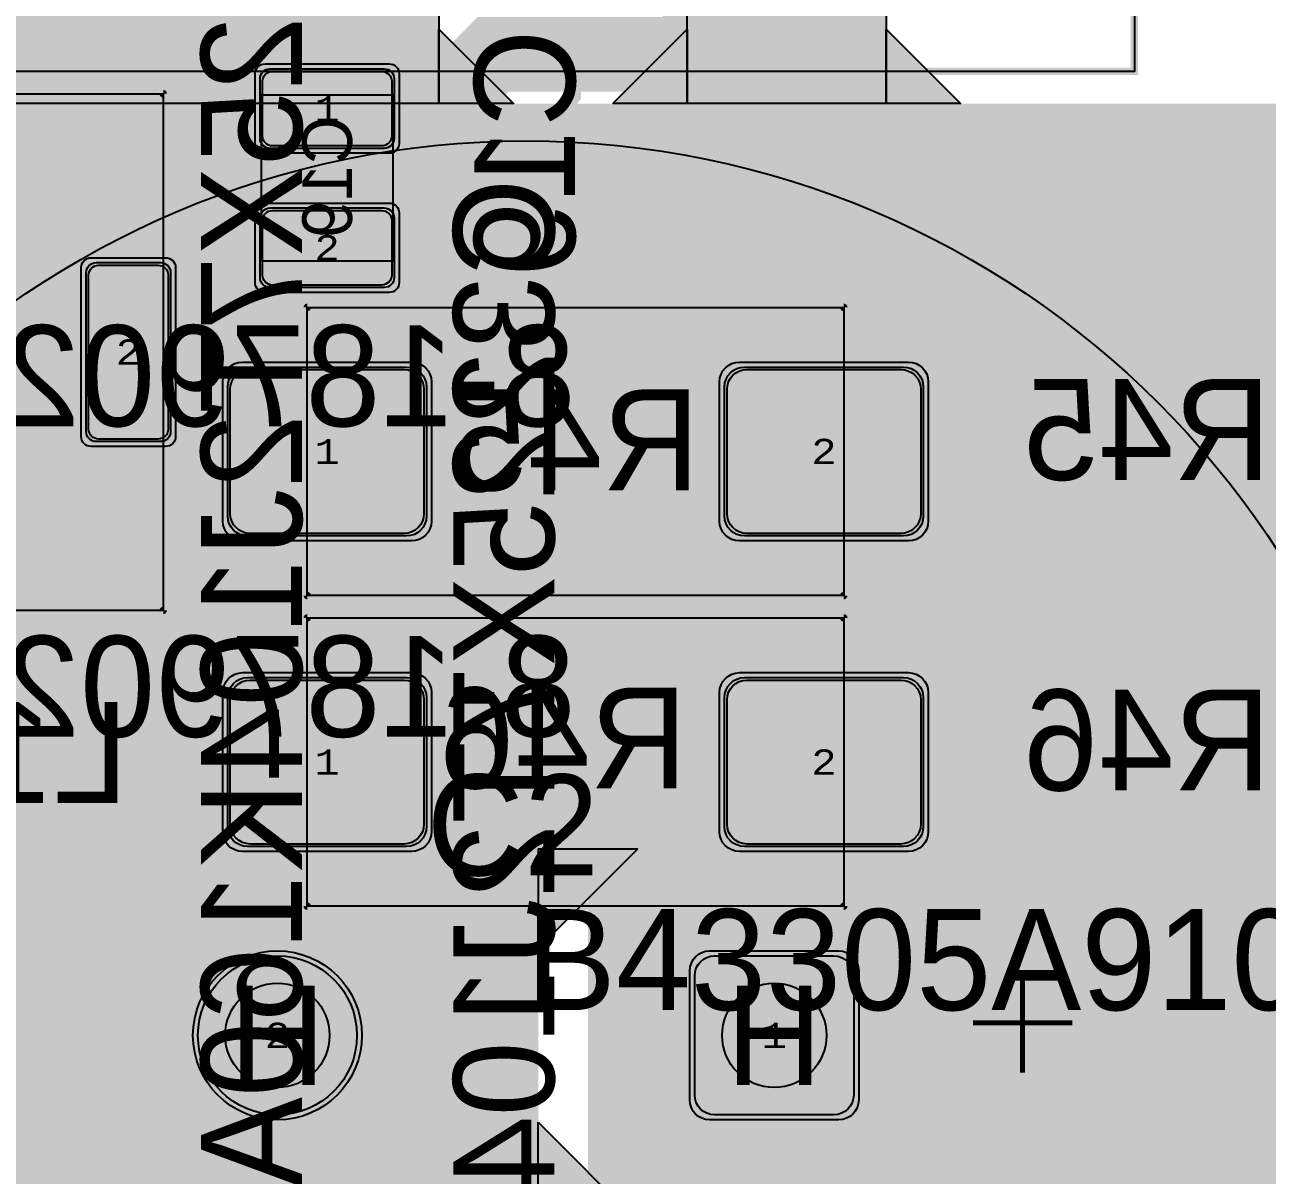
# Model space of a CAD drawing. Extents: x -19 to 284, y -54 to 100.
# Drawn here: x 28.17 to 53.17, y 19.94 to 43.09 of the extents above; entities that cross this region are included whole.
import ezdxf
from ezdxf.enums import TextEntityAlignment as Align

# ---------------------------------------------------------------- set-up
doc = ezdxf.new("R2010")
doc.units = 0
doc.header["$MEASUREMENT"] = 0
for name, color, linetype in [('ASSEMBLY_OUTLINES_BTM', 191, 'CONTINUOUS'), ('ASSEMBLY_OUTLINES_TOP', 102, 'CONTINUOUS'), ('ASSEMBLY_PART_NUMBERS_BTM', 191, 'CONTINUOUS'), ('ASSEMBLY_PART_NUMBERS_TOP', 102, 'CONTINUOUS'), ('ASSEMBLY_REF_DES_BTM', 191, 'CONTINUOUS'), ('ASSEMBLY_REF_DES_TOP', 102, 'CONTINUOUS'), ('DRILL_DRAWING', 21, 'CONTINUOUS'), ('GENERATED_SILKSCREEN_BTM', 255, 'CONTINUOUS'), ('GENERATED_SILKSCREEN_TOP', 140, 'CONTINUOUS'), ('PART_HOLES_LAYER_BOTTOM', 30, 'CONTINUOUS'), ('PART_HOLES_LAYER_TOP', 30, 'CONTINUOUS'), ('PART_PADS_LAYER_BOTTOM', 230, 'CONTINUOUS'), ('PART_PADS_LAYER_TOP', 150, 'CONTINUOUS'), ('PART_PADS_SMD_BTM', 230, 'CONTINUOUS'), ('PIN_NUMBERS_BTM', 8, 'CONTINUOUS'), ('PIN_NUMBERS_TOP', 8, 'CONTINUOUS'), ('PLACEMENT_OUTLINES_BTM', 222, 'CONTINUOUS'), ('PLACEMENT_OUTLINES_TOP', 130, 'CONTINUOUS'), ('PLANE_DATA_LAYER_BOTTOM', 230, 'CONTINUOUS'), ('PLANE_DATA_LAYER_TOP', 150, 'CONTINUOUS'), ('PLANE_SHAPES_LAYER_BOTTOM', 230, 'CONTINUOUS'), ('PLANE_SHAPES_LAYER_TOP', 150, 'CONTINUOUS'), ('SILKSCREEN_OUTLINES_BTM', 211, 'CONTINUOUS'), ('SILKSCREEN_OUTLINES_TOP', 150, 'CONTINUOUS'), ('SILKSCREEN_REF_DES_BTM', 211, 'CONTINUOUS'), ('SOLDERMASK_PADS_BTM', 12, 'CONTINUOUS'), ('SOLDERMASK_PADS_TOP', 180, 'CONTINUOUS'), ('SOLDERPASTE_PADS_BTM', 12, 'CONTINUOUS'), ('TRACES_LAYER_BOTTOM', 230, 'CONTINUOUS'), ('TRACES_LAYER_TOP', 150, 'CONTINUOUS')]:
    doc.layers.add(name, color=color, linetype=linetype)
doc.styles.add('COURIER_NEW', font='COUR.TTF')
doc.styles.add('VERIBEST_GERBER_0', font='txt')

msp = doc.modelspace()

# ---------------------------------------------------------------- hatches: boundary and pattern name
at = {"layer": 'PART_HOLES_LAYER_BOTTOM'}
h = msp.add_hatch(color=256, dxfattribs=at)
edge = h.paths.add_edge_path()
edge.add_arc((33.25, 22.75), 1.05, 0, 360)
h = msp.add_hatch(color=256, dxfattribs=at)
edge = h.paths.add_edge_path()
edge.add_arc((43.25, 22.75), 1.05, 0, 360)
at = {"layer": 'PART_HOLES_LAYER_TOP'}
h = msp.add_hatch(color=256, dxfattribs=at)
edge = h.paths.add_edge_path()
edge.add_arc((33.25, 22.75), 1.05, 0, 360)
h = msp.add_hatch(color=256, dxfattribs=at)
edge = h.paths.add_edge_path()
edge.add_arc((43.25, 22.75), 1.05, 0, 360)
at = {"layer": 'PLANE_DATA_LAYER_BOTTOM'}
h = msp.add_hatch(color=256, dxfattribs=at)
h.paths.add_polyline_path([(59.5, 28.7762, -0.414213562), (59.4238, 28.7), (56.85, 28.7, 0.414213562), (56.15, 28), (56.15, 27.0762, -0.414213562), (56.0738, 27), (56.000004, 27, 0.207684346), (55.999998, 26.999998), (54.500002, 25.500002), (54.5, 25.499996), (54.500002, 13.531565), (54.500002, 13.531564, -0.198909956), (54.477684, 13.477683), (49.522321, 8.522318, -0.198913366), (49.468439, 8.5), (39.500008, 8.5, 0.414213562), (39.5, 8.499992), (39.5, 5.0762, -0.414213562), (39.4238, 5), (16.5762, 5, -0.414213562), (16.5, 5.0762), (16.5, 7.999996), (16.499997, 8.000001), (12.000002, 12.499998, 0.207684346), (11.999996, 12.5), (2.5762, 12.5, -0.414213562), (2.5, 12.5762), (2.500002, 54.46844), (2.500002, 54.468441, -0.198909956), (2.52232, 54.522322), (3, 55.000002), (4.977679, 56.977682, -0.198913366), (5.031561, 57), (39.9238, 57, -0.414213562), (40, 56.9238), (39.999998, 56.53156), (39.999998, 56.531559, -0.198909956), (39.97768, 56.477678), (38.522322, 55.02232, -0.198913366), (38.46844, 55.000002), (8.500004, 55, 0.207684346), (8.499998, 54.999998), (5.000002, 51.500002), (5, 51.499996), (5, 41.500004), (5.000003, 41.499999), (10.97768, 35.522322, -0.198909956), (10.999998, 35.468441), (10.999998, 35.46844), (11, 20.500004), (11.000003, 20.499999), (13.499998, 18.000002, 0.207684346), (13.500004, 18), (17.499996, 18, 0.207684346), (17.500002, 18.000002), (20.499998, 20.999998), (20.5, 21.000004), (20.5, 31.9238, -0.414213562), (20.5762, 32), (28.9238, 32, -0.414213562), (29, 31.9238), (29, 15.000004), (29.000003, 14.999999), (31.499998, 12.500002, 0.207684346), (31.500004, 12.5), (35.999996, 12.5, 0.207684346), (36.000002, 12.500002), (39.499998, 15.999998), (39.5, 16.000004), (39.5, 40.9238, -0.414213562), (39.5762, 41), (59.4238, 41, -0.414213562), (59.5, 40.9238)], flags=0)
h.paths.add_polyline_path([(7.1, 20.3, 0.414213562), (8, 21.2), (8, 23.8, 0.414213562), (7.1, 24.7), (3.9, 24.7, 0.414213562), (3, 23.8), (3, 21.2, 0.414213562), (3.9, 20.3)], flags=0)
h.paths.add_polyline_path([(7.1, 27.3, 0.414213562), (8, 28.2), (8, 30.8, 0.414213562), (7.1, 31.7), (3.9, 31.7, 0.414213562), (3, 30.8), (3, 28.2, 0.414213562), (3.9, 27.3)], flags=0)
h.paths.add_polyline_path([(7.1, 33.8, 0.414213562), (8, 34.7), (8, 37.3, 0.414213562), (7.1, 38.2), (3.9, 38.2, 0.414213562), (3, 37.3), (3, 34.7, 0.414213562), (3.9, 33.8)], flags=0)
h.paths.add_polyline_path([(11.413742, 16.56043, 0.233034355), (12, 17.749999), (12, 17.75, 1), (9, 17.75), (9, 17.749999, 0.233034355), (9.586258, 16.56043, -0.492832038), (9.586258, 16.43957, 0.233034355), (9, 15.250001), (9, 15.25, 1), (12, 15.25), (12, 15.250001, 0.233034355), (11.413742, 16.43957, -0.492832038)], flags=0)
h.paths.add_polyline_path([(18.25, 6.5, -1), (20.75, 6.5, -1)], flags=0)
h.paths.add_polyline_path([(18.25, 9.25, -1), (20.75, 9.25, -1)], flags=0)
h.paths.add_polyline_path([(21.75, 6.5, -1), (24.25, 6.5, -1)], flags=0)
h.paths.add_polyline_path([(21.75, 9.25, -1), (24.25, 9.25, -1)], flags=0)
h.paths.add_polyline_path([(44.45, 20.65, 0.414213562), (45.35, 21.55), (45.35, 23.95, 0.414213562), (44.45, 24.85), (42.05, 24.85, 0.414213562), (41.15, 23.95), (41.15, 21.55, 0.414213562), (42.05, 20.65)], flags=0)
h.paths.add_polyline_path([(45.1, 14.3, 0.414213562), (46, 15.2), (46, 17.8, 0.414213562), (45.1, 18.7), (41.9, 18.7, 0.414213562), (41, 17.8), (41, 15.2, 0.414213562), (41.9, 14.3)], flags=0)
h.paths.add_polyline_path([(45.85, 26.05, 0.414213562), (46.75, 26.95), (46.75, 29.55, 0.414213562), (45.85, 30.45), (42.65, 30.45, 0.414213562), (41.75, 29.55), (41.75, 26.95, 0.414213562), (42.65, 26.05)], flags=0)
h.paths.add_polyline_path([(45.85, 32.3, 0.414213562), (46.75, 33.2), (46.75, 35.8, 0.414213562), (45.85, 36.7), (42.65, 36.7, 0.414213562), (41.75, 35.8), (41.75, 33.2, 0.414213562), (42.65, 32.3)], flags=0)
for points in [[(44.25, 35.7), (44.25, 36.7762)], [(42.75, 34.5), (41.6738, 34.5)], [(45.75, 34.5), (46.8262, 34.5)], [(44.25, 33.3), (44.25, 32.2238)], [(44.25, 29.45), (44.25, 30.5262)], [(42.75, 28.25), (41.6738, 28.25)], [(45.75, 28.25), (46.8262, 28.25)], [(44.25, 27.05), (44.25, 25.9738)], [(43.25, 23.85), (43.25, 24.9262)], [(42.15, 22.75), (41.0738, 22.75)], [(44.35, 22.75), (45.4262, 22.75)], [(43.25, 21.65), (43.25, 20.5738)]]:
    msp.add_hatch(color=256, dxfattribs=at).paths.add_polyline_path(points, is_closed=False, flags=0)
at = {"layer": 'PLANE_DATA_LAYER_TOP'}
h = msp.add_hatch(color=256, dxfattribs=at)
h.paths.add_polyline_path([(85.5, 16.0762, -0.414213562), (85.4238, 16), (55.500004, 16, 0.207684346), (55.499998, 15.999998), (50.000002, 10.500002), (50, 10.499996), (50, 5.5762, -0.414213562), (49.9238, 5.5), (23.951525, 5.5, -0.662846015), (23.896853, 5.629279, 0.195073044), (24.25, 6.5, 1), (21.75, 6.5, 0.195073044), (22.103147, 5.629279, -0.662846015), (22.048475, 5.5), (20.451525, 5.5, -0.662846015), (20.396853, 5.629279, 0.195073044), (20.75, 6.5, 1), (18.25, 6.5, 0.195073044), (18.603147, 5.629279, -0.662846015), (18.548475, 5.5), (15.5762, 5.5, -0.414213562), (15.5, 5.5762), (15.5, 13.999996), (15.499997, 14.000001), (13.52232, 15.977678, -0.198909956), (13.500002, 16.031559), (13.500002, 16.03156), (13.5, 18.499996), (13.499997, 18.500001), (11.000002, 20.999998, 0.207684346), (10.999996, 21), (3.0762, 21, -0.414213562), (3, 21.0762), (3, 44.9238, -0.414213562), (3.0762, 45), (20.4238, 45, -0.414213562), (20.5, 44.9238), (20.5, 43.000004), (20.500003, 42.999999), (21.75, 41.75), (21.999998, 41.500002, 0.207684346), (22.000004, 41.5), (24.999996, 41.5, 0.207684346), (25.000002, 41.500002), (26.499998, 42.999998), (26.5, 43.000004), (26.500002, 55.968439), (26.500002, 55.96844, -0.198909956), (26.52232, 56.022321), (29.499998, 58.999998), (29.5, 59.000004), (29.5, 63.459219, -0.250764891), (29.533932, 63.522621), (30.230803, 63.987201, -0.148068176), (30.273071, 63.999999), (31.15, 64), (31.4238, 64, -0.414213562), (31.5, 63.9238), (31.5, 58.000004), (31.500003, 57.999999), (36.47768, 53.022322, -0.198909956), (36.499998, 52.968441), (36.499998, 52.96844), (36.5, 43.000004), (36.500003, 42.999999), (37.999998, 41.500002, 0.207684346), (38.000004, 41.5), (39.999996, 41.5, 0.207684346), (40.000002, 41.500002), (41.499998, 42.999998), (41.5, 43.000004), (41.500002, 45.96844), (41.500002, 45.968441, -0.198909956), (41.52232, 46.022322), (42.477678, 46.97768, -0.198913366), (42.53156, 46.999998), (44.46844, 46.999998, -0.198913366), (44.522322, 46.97768), (45.47768, 46.022322, -0.198909956), (45.499998, 45.968441), (45.499998, 45.96844), (45.5, 43.000004), (45.500003, 42.999999), (46.999998, 41.500002, 0.207684346), (47.000004, 41.5), (61.4238, 41.5, -0.414213562), (61.5, 41.4238), (61.5, 36.000004), (61.500003, 35.999999), (68.499998, 29.000002, 0.207684346), (68.500004, 29), (85.4238, 29, -0.414213562), (85.5, 28.9238)], flags=0)
h.paths.add_polyline_path([(11.413742, 41.56043, 0.233034355), (12, 42.749999), (12, 42.75, 1), (9, 42.75), (9, 42.749999, 0.233034355), (9.586258, 41.56043, -0.492832038), (9.586258, 41.43957, 0.233034355), (9, 40.250001), (9, 40.25, 1), (12, 40.25), (12, 40.250001, 0.233034355), (11.413742, 41.43957, -0.492832038)], flags=0)
h.paths.add_polyline_path([(18.25, 9.25, -1), (20.75, 9.25, -1)], flags=0)
h.paths.add_polyline_path([(21.75, 9.25, -1), (24.25, 9.25, -1)], flags=0)
h.paths.add_polyline_path([(31.15, 22.75, -1), (35.35, 22.75, -1)], flags=0)
h.paths.add_polyline_path([(42.11, 44.75, -1), (45.01, 44.75, -1)], flags=0)
h.paths.add_polyline_path([(74.499998, 20.999998), (74.5, 21.000004), (74.5, 24.499996), (74.499997, 24.500001), (72.500002, 26.499998, 0.207684346), (72.499996, 26.5), (40.500004, 26.5, 0.207684346), (40.499998, 26.499998), (38.500002, 24.500002), (38.5, 24.499996), (38.5, 21.000004), (38.500003, 20.999999), (40.499998, 19.000002, 0.207684346), (40.500004, 19), (72.499996, 19, 0.207684346), (72.500002, 19.000002)], flags=0)
h.paths.add_polyline_path([(77.9, 22.75, -1), (82.1, 22.75, -1)], flags=0)
for points in [[(33.25, 22.75), (33.25, 24.9262)], [(33.25, 22.75), (31.0738, 22.75)], [(33.25, 22.75), (33.25, 20.5738)], [(33.25, 22.75), (35.4262, 22.75)]]:
    msp.add_hatch(color=256, dxfattribs=at).paths.add_polyline_path(points, is_closed=False, flags=0)
at = {"layer": 'PLANE_SHAPES_LAYER_TOP'}
for points in [[(36.5, 41.5), (26.5, 41.5), (26.5, 56), (33.5, 56), (36.5, 53)], [(45.5, 41.5), (41.5, 41.5), (41.5, 46), (42.5, 47), (44.5, 47), (45.5, 46)], [(36.5, 43), (38, 41.5), (36.5, 41.5)], [(40, 41.5), (41.5, 43), (41.5, 41.5)], [(45.5, 43), (47, 41.5), (45.5, 41.5)], [(38.5, 24.5), (40.5, 26.5), (38.5, 26.5)], [(38.5, 21), (40.5, 19), (38.5, 19)]]:
    msp.add_hatch(color=256, dxfattribs=at).paths.add_polyline_path(points, flags=0)

# ---------------------------------------------------------------- linework, layer by layer
at = {"layer": 'ASSEMBLY_OUTLINES_BTM'}
for points in [[(20.55, 31.3), (20.55, 41.7), (30.95, 41.7), (30.95, 31.3)], [(32.93, 38.33), (32.93, 41.68), (35.57, 41.68), (35.57, 38.33)], [(33.85, 31.6), (33.85, 37.4), (44.65, 37.4), (44.65, 31.6)], [(33.85, 25.35), (33.85, 31.15), (44.65, 31.15), (44.65, 25.35)]]:
    msp.add_lwpolyline(points, close=True, dxfattribs=at)
at = {"layer": 'ASSEMBLY_OUTLINES_TOP'}
msp.add_lwpolyline([(21.5, 42.15), (21.5, 54.85), (50.5, 54.85), (50.5, 42.15)], close=True, dxfattribs=at)
at = {"layer": 'ASSEMBLY_OUTLINES_TOP', "const_width": 0.1}
for points in [[(48.25, 22), (48.25, 24)], [(47.25, 23), (49.25, 23)]]:
    msp.add_lwpolyline(points, dxfattribs=at)
at = {"layer": 'ASSEMBLY_OUTLINES_TOP'}
msp.add_circle((38.25, 22.75), 18, dxfattribs=at)
msp.add_circle((38.25, 22.75), 18, dxfattribs=at)
at = {"layer": 'GENERATED_SILKSCREEN_BTM', "const_width": 0.254}
for points in [[(39.225744, 42.366016), (38.94736, 42.707392), (38.941264, 42.717552), (38.933136, 42.719584), (38.925008, 42.723648), (38.914848, 42.72568), (37.520896, 42.72568), (37.510736, 42.723648), (37.502608, 42.719584), (37.498544, 42.71552), (37.49448, 42.713488), (37.488384, 42.707392), (37.21, 42.366016), (37.207968, 42.35992), (37.205936, 42.353824), (37.203904, 42.351792), (37.201872, 42.343664), (37.201872, 41.65888), (37.203904, 41.64872), (37.205936, 41.644656), (37.207968, 41.63856), (37.21, 41.632464), (37.488384, 41.289056), (37.498544, 41.280928), (37.5148, 41.276864), (37.52496, 41.278896), (37.537152, 41.28296), (37.54528, 41.289056), (37.553408, 41.299216), (37.559504, 41.309376), (37.561536, 41.319536), (37.561536, 41.329696), (37.55544, 41.337824), (37.285184, 41.673104), (37.285184, 42.32944), (37.541216, 42.642368), (38.894528, 42.642368), (39.15056, 42.32944), (39.15056, 41.673104), (38.880304, 41.337824), (38.87624, 41.329696), (38.874208, 41.319536), (38.87624, 41.309376), (38.882336, 41.299216), (38.890464, 41.289056), (38.900624, 41.28296), (38.910784, 41.278896), (38.925008, 41.276864), (38.9372, 41.280928), (38.94736, 41.289056), (39.225744, 41.632464), (39.229808, 41.640592), (39.23184, 41.642624), (39.23184, 41.64872), (39.233872, 41.650752), (39.233872, 41.652784), (39.233872, 41.65888), (39.233872, 42.343664), (39.23184, 42.351792), (39.229808, 42.35992), (39.225744, 42.366016)], [(39.15056, 40.516896), (39.154624, 40.533152), (39.162752, 40.54128), (39.176976, 40.547376), (39.193232, 40.549408), (39.207456, 40.547376), (39.22168, 40.54128), (39.23184, 40.533152), (39.233872, 40.516896), (39.233872, 39.724416), (39.23184, 39.710192), (39.22168, 39.698), (39.207456, 39.691904), (39.193232, 39.689872), (39.176976, 39.691904), (39.162752, 39.698), (39.154624, 39.710192), (39.15056, 39.724416), (39.15056, 40.082048), (37.242512, 40.082048), (37.228288, 40.08408), (37.218128, 40.090176), (37.212032, 40.100336), (37.21, 40.11456), (37.207968, 40.12472), (37.207968, 40.13488), (37.212032, 40.143008), (37.22016, 40.151136), (37.776928, 40.547376), (37.791152, 40.553472), (37.805376, 40.553472), (37.817568, 40.547376), (37.827728, 40.537216), (37.835856, 40.525024), (37.83992, 40.5108), (37.83992, 40.502672), (37.835856, 40.496576), (37.831792, 40.49048), (37.825696, 40.486416), (37.370528, 40.161296), (39.15056, 40.161296), (39.15056, 40.516896)], [(39.225744, 38.60072), (38.94736, 38.942096), (38.9372, 38.952256), (38.925008, 38.954288), (38.910784, 38.952256), (38.89656, 38.944128), (38.8864, 38.936), (38.878272, 38.921776), (38.87624, 38.909584), (38.880304, 38.89536), (39.15056, 38.564144), (39.15056, 37.907808), (38.894528, 37.590816), (38.16504, 37.590816), (38.38856, 37.867168), (38.392624, 37.875296), (38.394656, 37.877328), (38.396688, 37.883424), (38.396688, 37.891552), (38.396688, 38.576336), (38.396688, 38.584464), (38.392624, 38.596656), (38.38856, 38.60072), (38.112208, 38.942096), (38.110176, 38.94616), (38.106112, 38.950224), (38.100016, 38.954288), (38.085792, 38.958352), (38.077664, 38.960384), (37.520896, 38.960384), (37.510736, 38.958352), (37.502608, 38.954288), (37.496512, 38.950224), (37.49448, 38.94616), (37.488384, 38.942096), (37.21, 38.60072), (37.207968, 38.592592), (37.205936, 38.586496), (37.203904, 38.584464), (37.201872, 38.576336), (37.201872, 37.891552), (37.203904, 37.883424), (37.203904, 37.881392), (37.205936, 37.87936), (37.207968, 37.873264), (37.21, 37.865136), (37.488384, 37.52376), (37.498544, 37.517664), (37.506672, 37.515632), (37.512768, 37.511568), (37.520896, 37.509536), (38.914848, 37.509536), (38.920944, 37.511568), (38.935168, 37.515632), (38.939232, 37.517664), (38.94736, 37.52376), (39.225744, 37.865136), (39.229808, 37.875296), (39.23184, 37.877328), (39.23184, 37.881392), (39.233872, 37.885456), (39.233872, 37.887488), (39.233872, 37.891552), (39.233872, 38.576336), (39.23184, 38.584464), (39.229808, 38.592592), (39.225744, 38.60072)], [(37.541216, 38.877072), (38.057344, 38.877072), (38.315408, 38.564144), (38.315408, 37.907808), (38.057344, 37.590816), (37.541216, 37.590816), (37.285184, 37.907808), (37.285184, 38.564144), (37.541216, 38.877072)], [(48.7542, 35.226448), (48.762328, 35.224416), (48.768424, 35.222384), (48.776552, 35.21832), (49.052904, 34.9948), (49.052904, 35.842144), (47.726008, 35.842144), (47.711784, 35.846208), (47.699592, 35.854336), (47.693496, 35.86856), (47.691464, 35.882784), (47.693496, 35.89904), (47.699592, 35.911232), (47.711784, 35.921392), (47.726008, 35.925456), (49.097608, 35.925456), (49.111832, 35.921392), (49.124024, 35.911232), (49.134184, 35.89904), (49.138248, 35.884816), (49.138248, 34.907424), (49.136216, 34.8932), (49.13012, 34.88304), (49.121992, 34.876944), (49.107768, 34.87288), (49.09964, 34.868816), (49.08948, 34.866784), (49.07932, 34.868816), (49.071192, 34.874912), (48.739976, 35.145168), (48.08364, 35.145168), (47.766648, 34.887104), (47.766648, 34.2328), (48.08364, 33.9788), (48.739976, 33.9788), (49.071192, 34.247024), (49.085416, 34.25312), (49.097608, 34.25312), (49.111832, 34.244992), (49.121992, 34.234832), (49.13012, 34.220608), (49.134184, 34.206384), (49.132152, 34.198256), (49.13012, 34.19216), (49.126056, 34.186064), (49.11996, 34.182), (48.776552, 33.901584), (48.770456, 33.89752), (48.762328, 33.89752), (48.7542, 33.893456), (48.069416, 33.893456), (48.065352, 33.893456), (48.061288, 33.895488), (48.059256, 33.895488), (48.055192, 33.89752), (48.051128, 33.89752), (48.043, 33.901584), (47.699592, 34.182), (47.693496, 34.188096), (47.691464, 34.19216), (47.6874, 34.204352), (47.685368, 34.21248), (47.685368, 34.907424), (47.6874, 34.915552), (47.691464, 34.927744), (47.691464, 34.931808), (47.695528, 34.93384), (47.69756, 34.937904), (47.699592, 34.941968), (48.043, 35.21832), (48.05316, 35.222384), (48.061288, 35.224416), (48.069416, 35.226448), (48.7542, 35.226448)], [(50.916248, 34.633104), (49.823032, 35.722256), (49.823032, 34.633104), (50.916248, 34.633104)], [(51.53804, 35.153296), (51.531944, 35.15736), (51.529912, 35.16752), (51.525848, 35.17768), (51.523816, 35.18784), (51.523816, 35.606432), (51.525848, 35.616592), (51.529912, 35.622688), (51.529912, 35.628784), (51.531944, 35.630816), (51.536008, 35.632848), (51.53804, 35.636912), (51.88348, 35.917328), (51.89364, 35.921392), (51.901768, 35.923424), (51.909896, 35.925456), (52.934024, 35.925456), (52.952312, 35.921392), (52.964504, 35.911232), (52.974664, 35.89904), (52.978728, 35.884816), (52.978728, 33.934096), (52.974664, 33.91784), (52.964504, 33.90768), (52.952312, 33.901584), (52.938088, 33.899552), (52.921832, 33.901584), (52.907608, 33.90768), (52.897448, 33.91784), (52.893384, 33.934096), (52.893384, 34.868816), (51.938344, 34.868816), (51.605096, 33.921904), (51.596968, 33.90768), (51.582744, 33.899552), (51.56852, 33.89752), (51.554296, 33.901584), (51.542104, 33.90768), (51.531944, 33.91784), (51.52788, 33.932064), (51.529912, 33.94832), (51.86316, 34.895232), (51.53804, 35.153296)], [(49.823032, 33.934096), (49.821, 33.91784), (49.81084, 33.90768), (49.796616, 33.901584), (49.782392, 33.899552), (49.768168, 33.901584), (49.755976, 33.90768), (49.745816, 33.91784), (49.741752, 33.934096), (49.741752, 34.549792), (49.646248, 34.549792), (49.632024, 34.553856), (49.619832, 34.561984), (49.613736, 34.576208), (49.611704, 34.590432), (49.613736, 34.606688), (49.619832, 34.620912), (49.632024, 34.631072), (49.646248, 34.633104), (49.741752, 34.633104), (49.741752, 35.82792), (49.743784, 35.83808), (49.74988, 35.846208), (49.758008, 35.854336), (49.768168, 35.860432), (49.78036, 35.864496), (49.792552, 35.866528), (49.802712, 35.864496), (49.812872, 35.856368), (51.046296, 34.622944), (51.054424, 34.610752), (51.058488, 34.59856), (51.056456, 34.586368), (51.048328, 34.572144), (51.044264, 34.561984), (51.036136, 34.555888), (51.028008, 34.551824), (51.017848, 34.549792), (49.823032, 34.549792), (49.823032, 33.934096)], [(52.893384, 35.842144), (51.922088, 35.842144), (51.605096, 35.586112), (51.605096, 35.20816), (51.922088, 34.950096), (52.893384, 34.950096), (52.893384, 35.842144)], [(48.040968, 29.667328), (47.699592, 29.388944), (47.691464, 29.378784), (47.6874, 29.362528), (47.689432, 29.350336), (47.693496, 29.340176), (47.699592, 29.332048), (47.709752, 29.32392), (47.719912, 29.317824), (47.730072, 29.315792), (47.740232, 29.315792), (47.74836, 29.321888), (48.081608, 29.592144), (48.739976, 29.592144), (49.052904, 29.336112), (49.052904, 28.606624), (48.776552, 28.832176), (48.768424, 28.834208), (48.76436, 28.83624), (48.762328, 28.83624), (48.762328, 28.838272), (48.752168, 28.840304), (48.067384, 28.840304), (48.059256, 28.838272), (48.059256, 28.83624), (48.055192, 28.83624), (48.049096, 28.834208), (48.043, 28.832176), (47.699592, 28.555824), (47.69756, 28.549728), (47.693496, 28.547696), (47.691464, 28.545664), (47.691464, 28.5416), (47.6874, 28.527376), (47.685368, 28.52128), (47.685368, 27.96248), (47.6874, 27.95232), (47.691464, 27.944192), (47.693496, 27.936064), (47.699592, 27.929968), (48.040968, 27.651584), (48.051128, 27.64752), (48.05316, 27.645488), (48.059256, 27.645488), (48.061288, 27.643456), (48.06332, 27.643456), (48.067384, 27.643456), (48.752168, 27.643456), (48.760296, 27.645488), (48.768424, 27.64752), (48.776552, 27.651584), (49.117928, 27.929968), (49.124024, 27.934032), (49.126056, 27.936064), (49.13012, 27.94216), (49.134184, 27.956384), (49.136216, 27.96248), (49.136216, 29.356432), (49.134184, 29.366592), (49.13012, 29.37472), (49.126056, 29.378784), (49.124024, 29.382848), (49.117928, 29.388944), (48.776552, 29.667328), (48.768424, 29.66936), (48.76436, 29.671392), (48.760296, 29.673424), (48.752168, 29.675456), (48.067384, 29.675456), (48.059256, 29.673424), (48.055192, 29.671392), (48.049096, 29.66936), (48.040968, 29.667328)], [(50.916248, 28.383104), (49.823032, 29.472256), (49.823032, 28.383104), (50.916248, 28.383104)], [(51.53804, 28.903296), (51.531944, 28.90736), (51.529912, 28.91752), (51.525848, 28.92768), (51.523816, 28.93784), (51.523816, 29.356432), (51.525848, 29.366592), (51.529912, 29.372688), (51.529912, 29.378784), (51.531944, 29.380816), (51.536008, 29.382848), (51.53804, 29.386912), (51.88348, 29.667328), (51.89364, 29.671392), (51.901768, 29.673424), (51.909896, 29.675456), (52.934024, 29.675456), (52.952312, 29.671392), (52.964504, 29.661232), (52.974664, 29.64904), (52.978728, 29.634816), (52.978728, 27.684096), (52.974664, 27.66784), (52.964504, 27.65768), (52.952312, 27.651584), (52.938088, 27.649552), (52.921832, 27.651584), (52.907608, 27.65768), (52.897448, 27.66784), (52.893384, 27.684096), (52.893384, 28.618816), (51.938344, 28.618816), (51.605096, 27.671904), (51.596968, 27.65768), (51.582744, 27.649552), (51.56852, 27.64752), (51.554296, 27.651584), (51.542104, 27.65768), (51.531944, 27.66784), (51.52788, 27.682064), (51.529912, 27.69832), (51.86316, 28.645232), (51.53804, 28.903296)], [(29.978728, 27.434096), (29.974664, 27.41784), (29.964504, 27.40768), (29.952312, 27.395488), (29.938088, 27.393456), (28.566488, 27.393456), (28.552264, 27.395488), (28.540072, 27.405648), (28.533976, 27.419872), (28.531944, 27.434096), (28.533976, 27.450352), (28.540072, 27.464576), (28.552264, 27.472704), (28.566488, 27.476768), (29.893384, 27.476768), (29.893384, 29.384816), (29.897448, 29.39904), (29.907608, 29.411232), (29.921832, 29.417328), (29.938088, 29.41936), (29.952312, 29.417328), (29.964504, 29.411232), (29.974664, 29.39904), (29.978728, 29.384816), (29.978728, 27.434096)], [(49.823032, 27.684096), (49.821, 27.66784), (49.81084, 27.65768), (49.796616, 27.651584), (49.782392, 27.649552), (49.768168, 27.651584), (49.755976, 27.65768), (49.745816, 27.66784), (49.741752, 27.684096), (49.741752, 28.299792), (49.646248, 28.299792), (49.632024, 28.303856), (49.619832, 28.311984), (49.613736, 28.326208), (49.611704, 28.340432), (49.613736, 28.356688), (49.619832, 28.370912), (49.632024, 28.381072), (49.646248, 28.383104), (49.741752, 28.383104), (49.741752, 29.57792), (49.743784, 29.58808), (49.74988, 29.596208), (49.758008, 29.604336), (49.768168, 29.610432), (49.78036, 29.614496), (49.792552, 29.616528), (49.802712, 29.614496), (49.812872, 29.606368), (51.046296, 28.372944), (51.054424, 28.360752), (51.058488, 28.34856), (51.056456, 28.336368), (51.048328, 28.322144), (51.044264, 28.311984), (51.036136, 28.305888), (51.028008, 28.301824), (51.017848, 28.299792), (49.823032, 28.299792), (49.823032, 27.684096)], [(52.893384, 29.592144), (51.922088, 29.592144), (51.605096, 29.336112), (51.605096, 28.95816), (51.922088, 28.700096), (52.893384, 28.700096), (52.893384, 29.592144)], [(49.052904, 28.50096), (49.052904, 27.9828), (48.739976, 27.726768), (48.08364, 27.726768), (47.766648, 27.9828), (47.766648, 28.50096), (48.08364, 28.759024), (48.739976, 28.759024), (49.052904, 28.50096)]]:
    msp.add_lwpolyline(points, dxfattribs=at)
at = {"layer": 'GENERATED_SILKSCREEN_BTM', "const_width": 0.15}
for points in [[(30.950005, 38.370415, 0.000009271), (30.949995, 38.370417), (30.949995, 41.699995), (20.550005, 41.699995), (20.550005, 38.370417, 0.000009271), (20.549995, 38.370415), (20.549995, 41.7, -0.414213562), (20.55, 41.700005), (30.95, 41.700005, -0.414213562), (30.950005, 41.7), (30.950005, 38.370415)], [(32.930005, 39.416164, 0.000011642), (32.929995, 39.416156), (32.929995, 40.583844, 0.000011642), (32.930005, 40.583836), (32.930005, 39.416164)], [(35.570005, 39.416156, 0.000011642), (35.569995, 39.416164), (35.569995, 40.583836, 0.000011642), (35.570005, 40.583844), (35.570005, 39.416156)], [(44.650005, 36.275), (44.649995, 36.275), (44.649995, 37.399995), (33.850005, 37.399995), (33.850005, 36.275), (33.849995, 36.275), (33.849995, 37.4, -0.414213562), (33.85, 37.400005), (44.65, 37.400005, -0.414213562), (44.650005, 37.4), (44.650005, 36.275)], [(30.950005, 31.3, -0.414213562), (30.95, 31.299995), (20.55, 31.299995, -0.414213562), (20.549995, 31.3), (20.549995, 34.629585, 0.000009271), (20.550005, 34.629583), (20.550005, 31.300005), (30.949995, 31.300005), (30.949995, 34.629583, 0.000009271), (30.950005, 34.629585), (30.950005, 31.3)], [(44.650005, 31.6, -0.414213562), (44.65, 31.599995), (33.85, 31.599995, -0.414213562), (33.849995, 31.6), (33.849995, 32.725), (33.850005, 32.725), (33.850005, 31.600005), (44.649995, 31.600005), (44.649995, 32.725), (44.650005, 32.725), (44.650005, 31.6)], [(44.650005, 30.025), (44.649995, 30.025), (44.649995, 31.149995), (33.850005, 31.149995), (33.850005, 30.025), (33.849995, 30.025), (33.849995, 31.15, -0.414213562), (33.85, 31.150005), (44.65, 31.150005, -0.414213562), (44.650005, 31.15), (44.650005, 30.025)], [(44.650005, 25.35, -0.414213562), (44.65, 25.349995), (33.85, 25.349995, -0.414213562), (33.849995, 25.35), (33.849995, 26.475), (33.850005, 26.475), (33.850005, 25.350005), (44.649995, 25.350005), (44.649995, 26.475), (44.650005, 26.475), (44.650005, 25.35)]]:
    msp.add_lwpolyline(points, format="xyb", dxfattribs=at)
at = {"layer": 'GENERATED_SILKSCREEN_TOP', "const_width": 0.15}
msp.add_lwpolyline([(21.5, 42.15), (21.5, 54.85), (50.5, 54.85), (50.5, 42.15)], close=True, dxfattribs=at)
msp.add_lwpolyline([(20.25, 22.75, -1), (56.25, 22.75, -1)], format="xyb", close=True, dxfattribs=at)
msp.add_lwpolyline([(20.25, 22.75, -1), (56.25, 22.75, -1)], format="xyb", close=True, dxfattribs=at)
at = {"layer": 'PART_HOLES_LAYER_BOTTOM'}
for centre in [(33.25, 22.75), (43.25, 22.75)]:
    msp.add_circle(centre, 1.05, dxfattribs=at)
at = {"layer": 'PART_HOLES_LAYER_TOP'}
for centre in [(33.25, 22.75), (43.25, 22.75)]:
    msp.add_circle(centre, 1.05, dxfattribs=at)
at = {"layer": 'PART_PADS_LAYER_BOTTOM'}
msp.add_lwpolyline([(44.85, 21.55, -0.414213562), (44.45, 21.15), (42.05, 21.15, -0.414213562), (41.65, 21.55), (41.65, 23.95, -0.414213562), (42.05, 24.35), (44.45, 24.35, -0.414213562), (44.85, 23.95)], format="xyb", close=True, dxfattribs=at)
msp.add_circle((33.25, 22.75), 1.6, dxfattribs=at)
at = {"layer": 'PART_PADS_LAYER_TOP'}
msp.add_lwpolyline([(44.85, 21.55, -0.414213562), (44.45, 21.15), (42.05, 21.15, -0.414213562), (41.65, 21.55), (41.65, 23.95, -0.414213562), (42.05, 24.35), (44.45, 24.35, -0.414213562), (44.85, 23.95)], format="xyb", close=True, dxfattribs=at)
msp.add_circle((33.25, 22.75), 1.6, dxfattribs=at)
at = {"layer": 'PART_PADS_SMD_BTM'}
for points in [[(35.6, 40.8, -0.414213562), (35.4, 40.6), (33.1, 40.6, -0.414213562), (32.9, 40.8), (32.9, 42, -0.414213562), (33.1, 42.2), (35.4, 42.2, -0.414213562), (35.6, 42)], [(35.6, 38, -0.414213562), (35.4, 37.8), (33.1, 37.8, -0.414213562), (32.9, 38), (32.9, 39.2, -0.414213562), (33.1, 39.4), (35.4, 39.4, -0.414213562), (35.6, 39.2)], [(30.9, 38.3, -0.414213562), (31.1, 38.1), (31.1, 34.9, -0.414213562), (30.9, 34.7), (29.6, 34.7, -0.414213562), (29.4, 34.9), (29.4, 38.1, -0.414213562), (29.6, 38.3)], [(32.25, 35.8, -0.414213562), (32.65, 36.2), (35.85, 36.2, -0.414213562), (36.25, 35.8), (36.25, 33.2, -0.414213562), (35.85, 32.8), (32.65, 32.8, -0.414213562), (32.25, 33.2)], [(42.25, 35.8, -0.414213562), (42.65, 36.2), (45.85, 36.2, -0.414213562), (46.25, 35.8), (46.25, 33.2, -0.414213562), (45.85, 32.8), (42.65, 32.8, -0.414213562), (42.25, 33.2)], [(32.25, 29.55, -0.414213562), (32.65, 29.95), (35.85, 29.95, -0.414213562), (36.25, 29.55), (36.25, 26.95, -0.414213562), (35.85, 26.55), (32.65, 26.55, -0.414213562), (32.25, 26.95)], [(42.25, 29.55, -0.414213562), (42.65, 29.95), (45.85, 29.95, -0.414213562), (46.25, 29.55), (46.25, 26.95, -0.414213562), (45.85, 26.55), (42.65, 26.55, -0.414213562), (42.25, 26.95)]]:
    msp.add_lwpolyline(points, format="xyb", close=True, dxfattribs=at)
at = {"layer": 'PLACEMENT_OUTLINES_BTM'}
for points in [[(20.55, 31.3), (20.55, 41.7), (30.95, 41.7), (30.95, 31.3)], [(32.93, 38.33), (32.93, 41.68), (35.57, 41.68), (35.57, 38.33)], [(33.85, 31.6), (33.85, 37.4), (44.65, 37.4), (44.65, 31.6)], [(33.85, 25.35), (33.85, 31.15), (44.65, 31.15), (44.65, 25.35)]]:
    msp.add_lwpolyline(points, close=True, dxfattribs=at)
at = {"layer": 'PLACEMENT_OUTLINES_TOP'}
msp.add_lwpolyline([(21.5, 42.15), (21.5, 54.85), (50.5, 54.85), (50.5, 42.15)], close=True, dxfattribs=at)
msp.add_circle((38.25, 22.75), 18, dxfattribs=at)
at = {"layer": 'PLANE_DATA_LAYER_BOTTOM', "const_width": 1}
for points in [[(44.25, 35.7), (44.25, 36.7762)], [(42.75, 34.5), (41.6738, 34.5)], [(45.75, 34.5), (46.8262, 34.5)], [(44.25, 33.3), (44.25, 32.2238)], [(44.25, 29.45), (44.25, 30.5262)], [(42.75, 28.25), (41.6738, 28.25)], [(45.75, 28.25), (46.8262, 28.25)], [(44.25, 27.05), (44.25, 25.9738)], [(43.25, 23.85), (43.25, 24.9262)], [(42.15, 22.75), (41.0738, 22.75)], [(44.35, 22.75), (45.4262, 22.75)], [(43.25, 21.65), (43.25, 20.5738)]]:
    msp.add_lwpolyline(points, dxfattribs=at)
at = {"layer": 'PLANE_DATA_LAYER_TOP', "const_width": 1}
for points in [[(33.25, 22.75), (33.25, 24.9262)], [(33.25, 22.75), (31.0738, 22.75)], [(33.25, 22.75), (33.25, 20.5738)], [(33.25, 22.75), (35.4262, 22.75)]]:
    msp.add_lwpolyline(points, dxfattribs=at)
at = {"layer": 'PLANE_SHAPES_LAYER_BOTTOM'}
for points in [[(39.5, 8.5), (49.5, 8.5), (39.5, 41), (49.5, 41)], [(49.5, 13.5), (54.5, 13.5), (49.5, 41), (54.5, 41)], [(20.5, 18), (29, 18), (20.5, 32), (29, 32)]]:
    msp.add_solid(points, dxfattribs=at)
at = {"layer": 'PLANE_SHAPES_LAYER_TOP'}
for points in [[(36.5, 41.5), (26.5, 41.5), (26.5, 56), (33.5, 56), (36.5, 53)], [(45.5, 41.5), (41.5, 41.5), (41.5, 46), (42.5, 47), (44.5, 47), (45.5, 46)], [(36.5, 43), (38, 41.5), (36.5, 41.5)], [(40, 41.5), (41.5, 43), (41.5, 41.5)], [(45.5, 43), (47, 41.5), (45.5, 41.5)], [(38.5, 24.5), (40.5, 26.5), (38.5, 26.5)], [(38.5, 21), (40.5, 19), (38.5, 19)]]:
    msp.add_lwpolyline(points, close=True, dxfattribs=at)
for points in [[(20.5, 31.5), (61.5, 31.5), (20.5, 41.5), (61.5, 41.5)], [(13.5, 19), (38.5, 19), (13.5, 31.5), (38.5, 31.5)], [(37, 29), (61.5, 29), (37, 31.5), (61.5, 31.5)], [(37, 26.5), (74.5, 26.5), (37, 29), (74.5, 29)]]:
    msp.add_solid(points, dxfattribs=at)
at = {"layer": 'SILKSCREEN_OUTLINES_BTM'}
for points in [[(20.55, 31.3), (20.55, 41.7), (30.95, 41.7), (30.95, 31.3)], [(32.93, 38.33), (32.93, 41.68), (35.57, 41.68), (35.57, 38.33)], [(33.85, 31.6), (33.85, 37.4), (44.65, 37.4), (44.65, 31.6)], [(33.85, 25.35), (33.85, 31.15), (44.65, 31.15), (44.65, 25.35)]]:
    msp.add_lwpolyline(points, close=True, dxfattribs=at)
at = {"layer": 'SILKSCREEN_OUTLINES_TOP'}
msp.add_lwpolyline([(21.5, 42.15), (21.5, 54.85), (50.5, 54.85), (50.5, 42.15)], close=True, dxfattribs=at)
msp.add_circle((38.25, 22.75), 18, dxfattribs=at)
msp.add_circle((38.25, 22.75), 18, dxfattribs=at)
at = {"layer": 'SOLDERMASK_PADS_BTM'}
for points in [[(35.7, 40.7, -0.414213562), (35.5, 40.5), (33, 40.5, -0.414213562), (32.8, 40.7), (32.8, 42.1, -0.414213562), (33, 42.3), (35.5, 42.3, -0.414213562), (35.7, 42.1)], [(35.7, 37.9, -0.414213562), (35.5, 37.7), (33, 37.7, -0.414213562), (32.8, 37.9), (32.8, 39.3, -0.414213562), (33, 39.5), (35.5, 39.5, -0.414213562), (35.7, 39.3)], [(31, 38.4, -0.414213562), (31.2, 38.2), (31.2, 34.8, -0.414213562), (31, 34.6), (29.5, 34.6, -0.414213562), (29.3, 34.8), (29.3, 38.2, -0.414213562), (29.5, 38.4)], [(32.15, 35.9, -0.414213562), (32.55, 36.3), (35.95, 36.3, -0.414213562), (36.35, 35.9), (36.35, 33.1, -0.414213562), (35.95, 32.7), (32.55, 32.7, -0.414213562), (32.15, 33.1)], [(42.15, 35.9, -0.414213562), (42.55, 36.3), (45.95, 36.3, -0.414213562), (46.35, 35.9), (46.35, 33.1, -0.414213562), (45.95, 32.7), (42.55, 32.7, -0.414213562), (42.15, 33.1)], [(32.15, 29.65, -0.414213562), (32.55, 30.05), (35.95, 30.05, -0.414213562), (36.35, 29.65), (36.35, 26.85, -0.414213562), (35.95, 26.45), (32.55, 26.45, -0.414213562), (32.15, 26.85)], [(42.15, 29.65, -0.414213562), (42.55, 30.05), (45.95, 30.05, -0.414213562), (46.35, 29.65), (46.35, 26.85, -0.414213562), (45.95, 26.45), (42.55, 26.45, -0.414213562), (42.15, 26.85)], [(44.95, 21.45, -0.414213562), (44.55, 21.05), (41.95, 21.05, -0.414213562), (41.55, 21.45), (41.55, 24.05, -0.414213562), (41.95, 24.45), (44.55, 24.45, -0.414213562), (44.95, 24.05)]]:
    msp.add_lwpolyline(points, format="xyb", close=True, dxfattribs=at)
msp.add_circle((33.25, 22.75), 1.7, dxfattribs=at)
at = {"layer": 'SOLDERMASK_PADS_TOP'}
msp.add_lwpolyline([(44.95, 21.45, -0.414213562), (44.55, 21.05), (41.95, 21.05, -0.414213562), (41.55, 21.45), (41.55, 24.05, -0.414213562), (41.95, 24.45), (44.55, 24.45, -0.414213562), (44.95, 24.05)], format="xyb", close=True, dxfattribs=at)
msp.add_circle((33.25, 22.75), 1.7, dxfattribs=at)
at = {"layer": 'SOLDERPASTE_PADS_BTM'}
for points in [[(35.55, 40.85, -0.414213562), (35.35, 40.65), (33.15, 40.65, -0.414213562), (32.95, 40.85), (32.95, 41.95, -0.414213562), (33.15, 42.15), (35.35, 42.15, -0.414213562), (35.55, 41.95)], [(35.55, 38.05, -0.414213562), (35.35, 37.85), (33.15, 37.85, -0.414213562), (32.95, 38.05), (32.95, 39.15, -0.414213562), (33.15, 39.35), (35.35, 39.35, -0.414213562), (35.55, 39.15)], [(30.85, 38.25, -0.414213562), (31.05, 38.05), (31.05, 34.95, -0.414213562), (30.85, 34.75), (29.65, 34.75, -0.414213562), (29.45, 34.95), (29.45, 38.05, -0.414213562), (29.65, 38.25)], [(32.3, 35.75, -0.414213562), (32.7, 36.15), (35.8, 36.15, -0.414213562), (36.2, 35.75), (36.2, 33.25, -0.414213562), (35.8, 32.85), (32.7, 32.85, -0.414213562), (32.3, 33.25)], [(42.3, 35.75, -0.414213562), (42.7, 36.15), (45.8, 36.15, -0.414213562), (46.2, 35.75), (46.2, 33.25, -0.414213562), (45.8, 32.85), (42.7, 32.85, -0.414213562), (42.3, 33.25)], [(32.3, 29.5, -0.414213562), (32.7, 29.9), (35.8, 29.9, -0.414213562), (36.2, 29.5), (36.2, 27, -0.414213562), (35.8, 26.6), (32.7, 26.6, -0.414213562), (32.3, 27)], [(42.3, 29.5, -0.414213562), (42.7, 29.9), (45.8, 29.9, -0.414213562), (46.2, 29.5), (46.2, 27, -0.414213562), (45.8, 26.6), (42.7, 26.6, -0.414213562), (42.3, 27)]]:
    msp.add_lwpolyline(points, format="xyb", close=True, dxfattribs=at)
at = {"layer": 'TRACES_LAYER_BOTTOM'}
for points, const_width in [([(34.25, 46.85), (34.25, 41.4)], 1.5), ([(43.56, 44.75), (41.301308, 42.491308), (37.591308, 42.491308), (36.5, 41.4), (34.25, 41.4)], 1.5), ([(34.25, 38.6), (34.25, 34.5)], 1), ([(30.25, 36.5), (32.25, 36.5), (32.98, 35.77)], 1.5), ([(34.25, 34.5), (34.070082, 34.5), (34.070082, 34.679918), (32.98, 35.77)], 0.25), ([(34.25, 28.25), (34.25, 34.5)], 2), ([(34.25, 28.25), (37.171812, 25.328188), (37.171812, 20.171812), (33.5, 16.5)], 2)]:
    msp.add_lwpolyline(points, dxfattribs=dict(at, const_width=const_width))
at = {"layer": 'TRACES_LAYER_TOP', "const_width": 3}
msp.add_lwpolyline([(70, 22.75), (43.25, 22.75)], dxfattribs=at)

# ---------------------------------------------------------------- texts
at = {"layer": 'ASSEMBLY_PART_NUMBERS_BTM', "style": 'VERIBEST_GERBER_0', "text_generation_flag": 2}
for p in [(31.71, 48.25), (36.79, 40)]:
    msp.add_text('C3225X7T2J104K160AC', height=2.032, rotation=90, dxfattribs=at).set_placement(p, align=Align.TOP_LEFT)
for p in [(39.25, 37.04), (39.25, 30.79)]:
    msp.add_text('8-1879021-1', height=2.032, dxfattribs=at).set_placement(p, align=Align.TOP_LEFT)
at = {"layer": 'ASSEMBLY_PART_NUMBERS_TOP', "style": 'VERIBEST_GERBER_0'}
msp.add_text('B43305A9108M', height=2.032, dxfattribs=at).set_placement((38.25, 25.29), align=Align.TOP_LEFT)
at = {"layer": 'ASSEMBLY_REF_DES_BTM', "style": 'VERIBEST_GERBER_0', "text_generation_flag": 2}
msp.add_text('C19', height=1, rotation=90, dxfattribs=at).set_placement((33.75, 41.25), align=Align.TOP_LEFT)
for s, p in [('R45', (41.75, 35.75)), ('R46', (41.5, 29.75))]:
    msp.add_text(s, height=2.032, dxfattribs=at).set_placement(p, align=Align.TOP_LEFT)
at = {"layer": 'ASSEMBLY_REF_DES_TOP', "style": 'VERIBEST_GERBER_0'}
msp.add_text('C2', height=2.032, dxfattribs=at).set_placement((36.25, 28), align=Align.TOP_LEFT)
at = {"layer": 'DRILL_DRAWING', "style": 'VERIBEST_GERBER_0'}
for p in [(33.25, 22.75), (43.25, 22.75)]:
    msp.add_text('H', height=2, dxfattribs=at).set_placement(p, align=Align.MIDDLE_CENTER)
at = {"layer": 'PIN_NUMBERS_BTM', "style": 'COURIER_NEW'}
for s, p in [('1', (34.25, 41.4)), ('2', (34.25, 38.6)), ('2', (30.25, 36.5)), ('2', (44.25, 34.5)), ('1', (34.25, 34.5)), ('2', (44.25, 28.25)), ('1', (34.25, 28.25)), ('2', (33.25, 22.75)), ('1', (43.25, 22.75))]:
    msp.add_text(s, height=0.508, dxfattribs=at).set_placement(p, align=Align.MIDDLE_CENTER)
at = {"layer": 'PIN_NUMBERS_TOP', "style": 'COURIER_NEW'}
for s, p in [('1', (34.25, 41.4)), ('2', (34.25, 38.6)), ('2', (30.25, 36.5)), ('2', (44.25, 34.5)), ('1', (34.25, 34.5)), ('2', (44.25, 28.25)), ('1', (34.25, 28.25)), ('2', (33.25, 22.75)), ('1', (43.25, 22.75))]:
    msp.add_text(s, height=0.508, dxfattribs=at).set_placement(p, align=Align.MIDDLE_CENTER)
at = {"layer": 'SILKSCREEN_REF_DES_BTM', "style": 'VERIBEST_GERBER_0', "text_generation_flag": 2}
msp.add_text('C19', height=2.032, rotation=90, dxfattribs=at).set_placement((37.21, 43), align=Align.TOP_LEFT)
for s, p in [('R45', (53.25, 35.96)), ('R46', (53.25, 29.71)), ('L1', (30.25, 29.46))]:
    msp.add_text(s, height=2.032, dxfattribs=at).set_placement(p, align=Align.TOP_LEFT)

doc.saveas('drawing.dxf')
